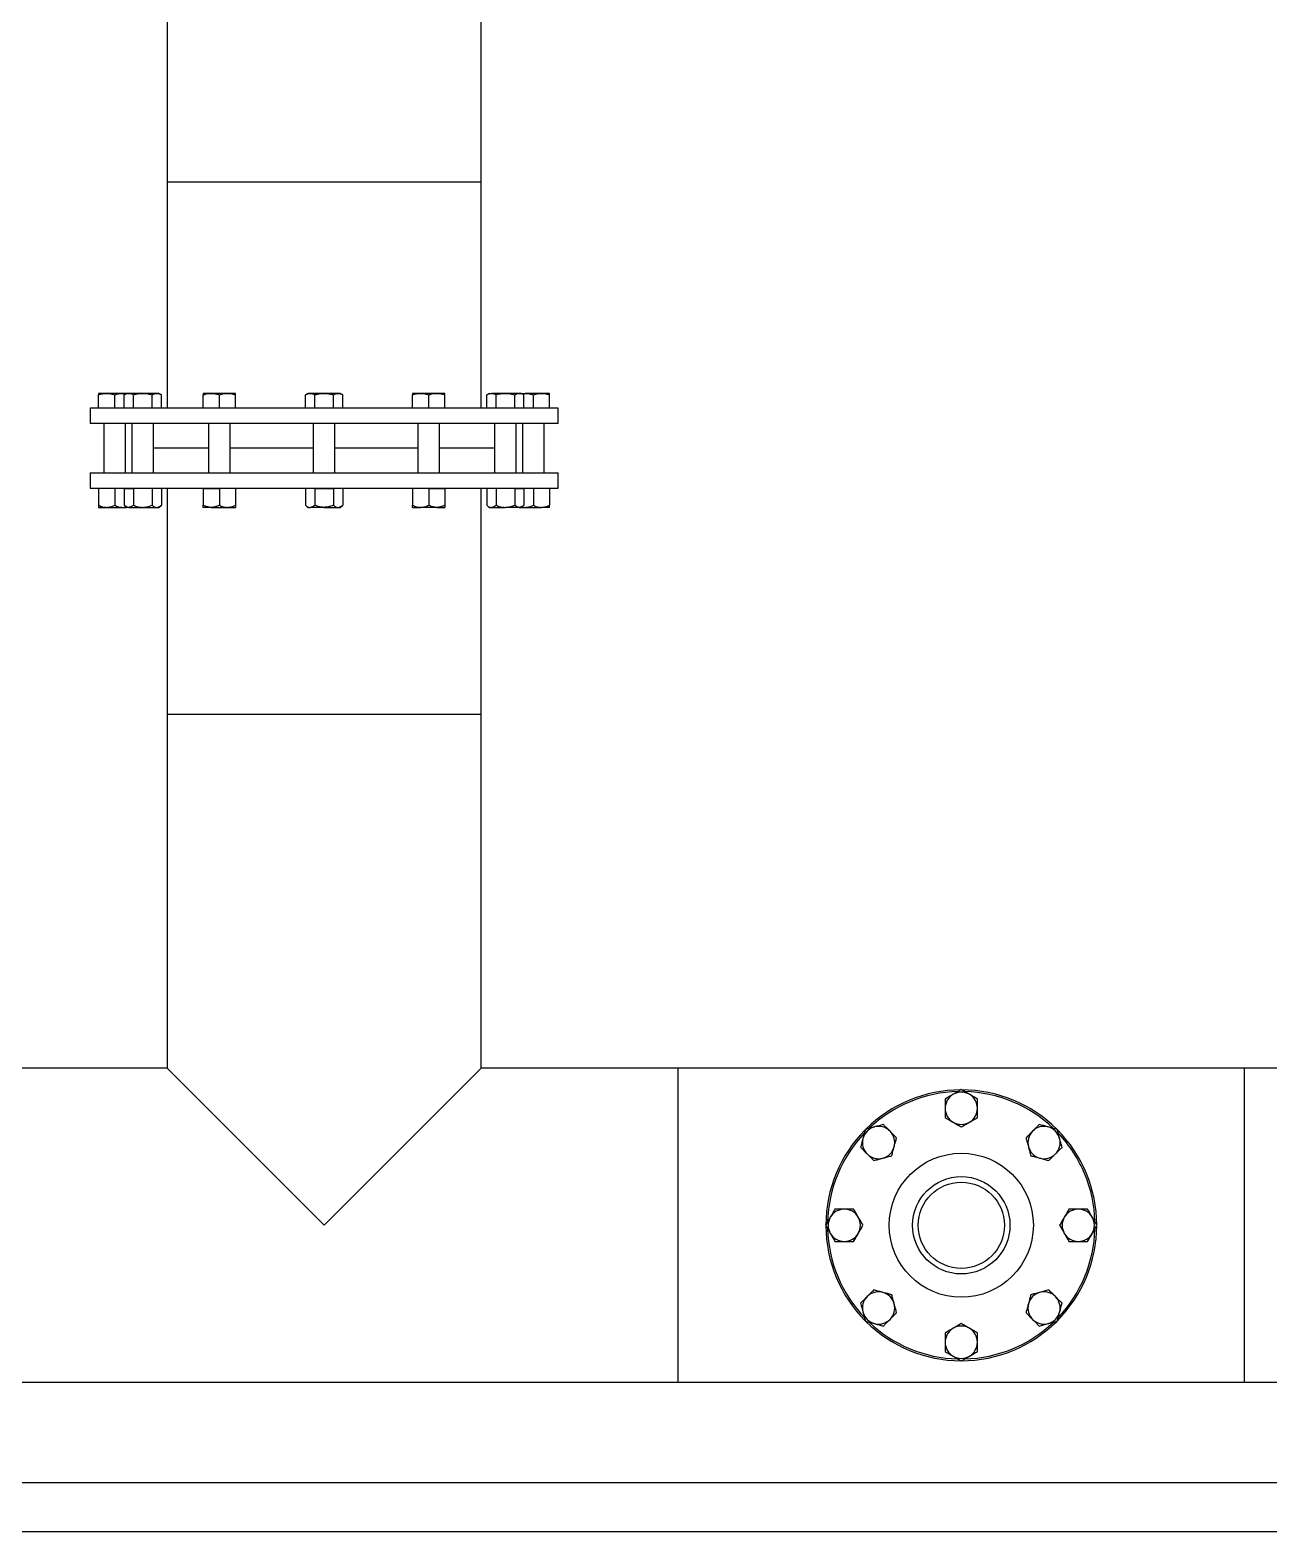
# Model space of a CAD drawing. Header units: inches. Extents: x 0.9 to 37.1, y -8.4 to 11.7.
# Drawn here: x 10.588 to 11.112, y 7.296 to 7.931 of the extents above; entities that cross this region are included whole.
import ezdxf

# ---------------------------------------------------------------- set-up
doc = ezdxf.new("R2010")
doc.units = ezdxf.units.IN
doc.header["$MEASUREMENT"] = 0

msp = doc.modelspace()

# ---------------------------------------------------------------- linework, layer by layer
at = {"color": 7, "linetype": 'Continuous', "lineweight": 25}
for p, q in [((10.64612, 8.68701), (10.64612, 7.8668)), ((10.77893, 7.8668), (10.77893, 8.68701)), ((10.64612, 7.8668), (10.64612, 7.77123)), ((10.77893, 7.8668), (10.64612, 7.8668)), ((10.71252, 7.8668), (10.64612, 7.8668)), ((10.77893, 7.8668), (10.71252, 7.8668)), ((10.77893, 7.77123), (10.77893, 7.8668)), ((10.62056, 7.77752), (10.61715, 7.77752)), ((10.61715, 7.77123), (10.61715, 7.77691)), ((10.6274, 7.77752), (10.62056, 7.77752)), ((10.62398, 7.77123), (10.62398, 7.77691)), ((10.62901, 7.77752), (10.6274, 7.77752)), ((10.62901, 7.77752), (10.62795, 7.77691)), ((10.62795, 7.77123), (10.62795, 7.77691)), ((10.62993, 7.77752), (10.62901, 7.77752)), ((10.63584, 7.77752), (10.62993, 7.77752)), ((10.6319, 7.77123), (10.6319, 7.77691)), ((10.64176, 7.77752), (10.63584, 7.77752)), ((10.63979, 7.77123), (10.63979, 7.77691)), ((10.64268, 7.77752), (10.64176, 7.77752)), ((10.64373, 7.77691), (10.64268, 7.77752)), ((10.64373, 7.77123), (10.64373, 7.77691)), ((10.66484, 7.77752), (10.66142, 7.77752)), ((10.66142, 7.77123), (10.66142, 7.77691)), ((10.67167, 7.77752), (10.66484, 7.77752)), ((10.66825, 7.77123), (10.66825, 7.77691)), ((10.67509, 7.77752), (10.67167, 7.77752)), ((10.67509, 7.77123), (10.67509, 7.77691)), ((10.70569, 7.77752), (10.70463, 7.77691)), ((10.70463, 7.77123), (10.70463, 7.77691)), ((10.7066, 7.77752), (10.70569, 7.77752)), ((10.71252, 7.77752), (10.7066, 7.77752)), ((10.70858, 7.77123), (10.70858, 7.77691)), ((10.71844, 7.77752), (10.71252, 7.77752)), ((10.71647, 7.77123), (10.71647, 7.77691)), ((10.71936, 7.77752), (10.71844, 7.77752)), ((10.72041, 7.77691), (10.71936, 7.77752)), ((10.72041, 7.77123), (10.72041, 7.77691)), ((10.75338, 7.77752), (10.74996, 7.77752)), ((10.74996, 7.77123), (10.74996, 7.77691)), ((10.76021, 7.77752), (10.75338, 7.77752)), ((10.75679, 7.77123), (10.75679, 7.77691)), ((10.76363, 7.77752), (10.76021, 7.77752)), ((10.76363, 7.77123), (10.76363, 7.77691)), ((10.78237, 7.77752), (10.78131, 7.77691)), ((10.78131, 7.77123), (10.78131, 7.77691)), ((10.78237, 7.77752), (10.78328, 7.77752)), ((10.7892, 7.77752), (10.78328, 7.77752)), ((10.78526, 7.77123), (10.78526, 7.77691)), ((10.79512, 7.77752), (10.7892, 7.77752)), ((10.79315, 7.77123), (10.79315, 7.77691)), ((10.79604, 7.77752), (10.79512, 7.77752)), ((10.79709, 7.77691), (10.79604, 7.77752)), ((10.79604, 7.77752), (10.79765, 7.77752)), ((10.79627, 7.77739), (10.79765, 7.77752)), ((10.79709, 7.77123), (10.79709, 7.77691)), ((10.80448, 7.77752), (10.79765, 7.77752)), ((10.80106, 7.77123), (10.80106, 7.77691)), ((10.8079, 7.77752), (10.80448, 7.77752)), ((10.8079, 7.77123), (10.8079, 7.77691)), ((10.61356, 7.77123), (10.61356, 7.76472)), ((10.81148, 7.77123), (10.61356, 7.77123)), ((10.81148, 7.76472), (10.81148, 7.77123)), ((10.81148, 7.76472), (10.61356, 7.76472)), ((10.61942, 7.76472), (10.61942, 7.74389)), ((10.62854, 7.74389), (10.62854, 7.76472)), ((10.63129, 7.76472), (10.63129, 7.74389)), ((10.6404, 7.74389), (10.6404, 7.76472)), ((10.66369, 7.76472), (10.66369, 7.74389)), ((10.67281, 7.74389), (10.67281, 7.76472)), ((10.70797, 7.76472), (10.70797, 7.74389)), ((10.71708, 7.74389), (10.71708, 7.76472)), ((10.75224, 7.76472), (10.75224, 7.74389)), ((10.76135, 7.74389), (10.76135, 7.76472)), ((10.78464, 7.76472), (10.78464, 7.74389)), ((10.79376, 7.74389), (10.79376, 7.76472)), ((10.79651, 7.76472), (10.79651, 7.74389)), ((10.80562, 7.74389), (10.80562, 7.76472)), ((10.66369, 7.7543), (10.6404, 7.7543)), ((10.70797, 7.7543), (10.67281, 7.7543)), ((10.75224, 7.7543), (10.71708, 7.7543)), ((10.78464, 7.7543), (10.76135, 7.7543)), ((10.61356, 7.74389), (10.61356, 7.73738)), ((10.61356, 7.74389), (10.81148, 7.74389)), ((10.81148, 7.73738), (10.81148, 7.74389)), ((10.61356, 7.73738), (10.81148, 7.73738)), ((10.61715, 7.73738), (10.61715, 7.73721)), ((10.62901, 7.73738), (10.62901, 7.73721)), ((10.64268, 7.73721), (10.64268, 7.73738)), ((10.64612, 7.73738), (10.64612, 7.6418)), ((10.66142, 7.73738), (10.66142, 7.73721)), ((10.67509, 7.73721), (10.67509, 7.73738)), ((10.70569, 7.73738), (10.70569, 7.73721)), ((10.71936, 7.73721), (10.71936, 7.73738)), ((10.74996, 7.73738), (10.74996, 7.73721)), ((10.76363, 7.73721), (10.76363, 7.73738)), ((10.77893, 7.6418), (10.77893, 7.73738)), ((10.78237, 7.73738), (10.78237, 7.73721)), ((10.79604, 7.73721), (10.79604, 7.73738)), ((10.8079, 7.73721), (10.8079, 7.73738)), ((10.62056, 7.73721), (10.61715, 7.73721)), ((10.61715, 7.73721), (10.61715, 7.73021)), ((10.62398, 7.73721), (10.62056, 7.73721)), ((10.62398, 7.73721), (10.62398, 7.73021)), ((10.6274, 7.73721), (10.62398, 7.73721)), ((10.62795, 7.73721), (10.6274, 7.73721)), ((10.62795, 7.73721), (10.62795, 7.73021)), ((10.62795, 7.73721), (10.62993, 7.73721)), ((10.62993, 7.73721), (10.6319, 7.73721)), ((10.63584, 7.73721), (10.6319, 7.73721)), ((10.6319, 7.73721), (10.6319, 7.73021)), ((10.63979, 7.73721), (10.63584, 7.73721)), ((10.63979, 7.73721), (10.63979, 7.73021)), ((10.64176, 7.73721), (10.63979, 7.73721)), ((10.64373, 7.73721), (10.64176, 7.73721)), ((10.64373, 7.73721), (10.64373, 7.73021)), ((10.66142, 7.73721), (10.66142, 7.73021)), ((10.66142, 7.73721), (10.66484, 7.73721)), ((10.66484, 7.73721), (10.66825, 7.73721)), ((10.67167, 7.73721), (10.66825, 7.73721)), ((10.66825, 7.73721), (10.66825, 7.73021)), ((10.67509, 7.73721), (10.67167, 7.73721)), ((10.67509, 7.73721), (10.67509, 7.73021)), ((10.7066, 7.73721), (10.70463, 7.73721)), ((10.70463, 7.73721), (10.70463, 7.73021)), ((10.70858, 7.73721), (10.7066, 7.73721)), ((10.70858, 7.73721), (10.70858, 7.73021)), ((10.70858, 7.73721), (10.71252, 7.73721)), ((10.71252, 7.73721), (10.71647, 7.73721)), ((10.71647, 7.73721), (10.71647, 7.73021)), ((10.71844, 7.73721), (10.71647, 7.73721)), ((10.72041, 7.73721), (10.71844, 7.73721)), ((10.72041, 7.73721), (10.72041, 7.73021)), ((10.75338, 7.73721), (10.74996, 7.73721)), ((10.74996, 7.73721), (10.74996, 7.73021)), ((10.75679, 7.73721), (10.75338, 7.73721)), ((10.75679, 7.73721), (10.75679, 7.73021)), ((10.75679, 7.73721), (10.76021, 7.73721)), ((10.76021, 7.73721), (10.76363, 7.73721)), ((10.76363, 7.73721), (10.76363, 7.73021)), ((10.78328, 7.73721), (10.78131, 7.73721)), ((10.78131, 7.73721), (10.78131, 7.73021)), ((10.78526, 7.73721), (10.78328, 7.73721)), ((10.7892, 7.73721), (10.78526, 7.73721)), ((10.78526, 7.73721), (10.78526, 7.73021)), ((10.79315, 7.73721), (10.7892, 7.73721)), ((10.79315, 7.73721), (10.79315, 7.73021)), ((10.79315, 7.73721), (10.79512, 7.73721)), ((10.79512, 7.73721), (10.79709, 7.73721)), ((10.79765, 7.73721), (10.79709, 7.73721)), ((10.79709, 7.73721), (10.79709, 7.73021)), ((10.80106, 7.73721), (10.79765, 7.73721)), ((10.80106, 7.73721), (10.80106, 7.73021)), ((10.80448, 7.73721), (10.80106, 7.73721)), ((10.8079, 7.73721), (10.80448, 7.73721)), ((10.8079, 7.73721), (10.8079, 7.73021)), ((10.61715, 7.72929), (10.62056, 7.72929)), ((10.62056, 7.72929), (10.6274, 7.72929)), ((10.6274, 7.72929), (10.62882, 7.72946)), ((10.6274, 7.72929), (10.62901, 7.72929)), ((10.62795, 7.73021), (10.62901, 7.72929)), ((10.62993, 7.72929), (10.62901, 7.72929)), ((10.62993, 7.72929), (10.63584, 7.72929)), ((10.63584, 7.72929), (10.64176, 7.72929)), ((10.64176, 7.72929), (10.64268, 7.72929)), ((10.64268, 7.72929), (10.64373, 7.73021)), ((10.66484, 7.72929), (10.66142, 7.72929)), ((10.66484, 7.72929), (10.67167, 7.72929)), ((10.67167, 7.72929), (10.67509, 7.72929)), ((10.70463, 7.73021), (10.70569, 7.72929)), ((10.70569, 7.72929), (10.7066, 7.72929)), ((10.71252, 7.72929), (10.7066, 7.72929)), ((10.71252, 7.72929), (10.71844, 7.72929)), ((10.71844, 7.72929), (10.71936, 7.72929)), ((10.71936, 7.72929), (10.72041, 7.73021)), ((10.74996, 7.72929), (10.75338, 7.72929)), ((10.76021, 7.72929), (10.75338, 7.72929)), ((10.76021, 7.72929), (10.76363, 7.72929)), ((10.78131, 7.73021), (10.78237, 7.72929)), ((10.78237, 7.72929), (10.78328, 7.72929)), ((10.78328, 7.72929), (10.7892, 7.72929)), ((10.79512, 7.72929), (10.7892, 7.72929)), ((10.79512, 7.72929), (10.79604, 7.72929)), ((10.79604, 7.72929), (10.79709, 7.73021)), ((10.79604, 7.72929), (10.79765, 7.72929)), ((10.79765, 7.72929), (10.80448, 7.72929)), ((10.8079, 7.72929), (10.80448, 7.72929)), ((10.64612, 7.6418), (10.64612, 7.49207)), ((10.64612, 7.6418), (10.77893, 7.6418)), ((10.77893, 7.49207), (10.77893, 7.6418)), ((10.64612, 7.49207), (10.56278, 7.49207)), ((10.64612, 7.49207), (10.71252, 7.42566)), ((10.71252, 7.42566), (10.77893, 7.49207)), ((10.86226, 7.49207), (10.77893, 7.49207)), ((11.10185, 7.49207), (10.86226, 7.49207)), ((10.86226, 7.35925), (10.86226, 7.49207)), ((11.19742, 7.49207), (11.10185, 7.49207)), ((11.10185, 7.35925), (11.10185, 7.49207)), ((10.56278, 7.35925), (10.86226, 7.35925)), ((10.86226, 7.35925), (11.10185, 7.35925)), ((11.10185, 7.35925), (11.19742, 7.35925)), ((11.16743, 7.31678), (10.25761, 7.31678)), ((11.16226, 7.29594), (10.26278, 7.29594))]:
    msp.add_line(p, q, dxfattribs=at)
for radius in [0.03047, 0.02058, 0.01823]:
    msp.add_circle((10.98205, 7.42566), radius, dxfattribs=at)
for centre, radius, start, end in [((10.98205, 7.42566), 0.05729, 90.23318, 134.73942), ((10.98205, 7.42566), 0.05656, 91.47563, 133.45966), ((10.98205, 7.47514), 0.00683, 120, 180), ((10.98205, 7.47514), 0.00683, 60, 120), ((10.98205, 7.42566), 0.05729, 45.1883, 89.74936), ((10.98205, 7.42566), 0.05656, 46.52268, 88.42044), ((10.98205, 7.47514), 0.00683, 0, 60), ((10.98205, 7.47514), 0.00683, 180, 240), ((10.98205, 7.47514), 0.00683, 300, 0), ((10.98205, 7.42566), 0.05729, 135.25718, 179.75354), ((10.98205, 7.42566), 0.05656, 136.54775, 178.53645), ((10.94707, 7.46065), 0.00683, 105, 165), ((10.94707, 7.46065), 0.00683, 45, 105), ((10.94707, 7.46065), 0.00683, 345, 45), ((10.98205, 7.47514), 0.00683, 240, 300), ((11.01704, 7.46065), 0.00683, 135, 195), ((11.01704, 7.46065), 0.00683, 75, 135), ((11.01704, 7.46065), 0.00683, 15, 75), ((10.98205, 7.42566), 0.05729, 0.14811, 44.7859), ((10.98205, 7.42566), 0.05656, 22.5, 43.42422), ((10.94707, 7.46065), 0.00683, 165, 225), ((10.94707, 7.46065), 0.00683, 285, 345), ((11.01704, 7.46065), 0.00683, 195, 255), ((11.01704, 7.46065), 0.00683, 315, 15), ((10.94707, 7.46065), 0.00683, 225, 285), ((11.01704, 7.46065), 0.00683, 255, 315), ((10.98205, 7.42566), 0.05656, 1.55451, 22.5), ((10.93257, 7.42566), 0.00683, 90, 150), ((10.93257, 7.42566), 0.00683, 30, 90), ((11.03153, 7.42566), 0.00683, 90, 150), ((11.03153, 7.42566), 0.00683, 30, 90), ((10.93257, 7.42566), 0.00683, 150, 210), ((10.93257, 7.42566), 0.00683, 330, 30), ((11.03153, 7.42566), 0.00683, 150, 210), ((11.03153, 7.42566), 0.00683, 330, 30), ((10.98205, 7.42566), 0.05729, 180.25814, 224.78946), ((10.98205, 7.42566), 0.05656, 181.58164, 223.46726), ((10.93257, 7.42566), 0.00683, 210, 270), ((10.93257, 7.42566), 0.00683, 270, 330), ((10.98205, 7.42566), 0.05729, 315.16238, 359.85533), ((10.98205, 7.42566), 0.05656, 316.48712, 358.46772), ((11.03153, 7.42566), 0.00683, 210, 270), ((11.03153, 7.42566), 0.00683, 270, 330), ((10.94707, 7.39067), 0.00683, 135, 195), ((10.94707, 7.39067), 0.00683, 75, 135), ((10.94707, 7.39067), 0.00683, 15, 75), ((11.01704, 7.39067), 0.00683, 105, 165), ((11.01704, 7.39067), 0.00683, 45, 105), ((11.01704, 7.39067), 0.00683, 345, 45), ((10.94707, 7.39067), 0.00683, 195, 255), ((10.94707, 7.39067), 0.00683, 315, 15), ((11.01704, 7.39067), 0.00683, 165, 225), ((11.01704, 7.39067), 0.00683, 285, 345), ((10.98205, 7.42566), 0.05729, 225.23367, 269.84517), ((10.98205, 7.42566), 0.05656, 226.57177, 268.42105), ((10.94707, 7.39067), 0.00683, 255, 315), ((10.98205, 7.37618), 0.00683, 120, 180), ((10.98205, 7.37618), 0.00683, 60, 120), ((10.98205, 7.42566), 0.05729, 270.18104, 314.81118), ((10.98205, 7.42566), 0.05656, 271.51164, 313.42327), ((10.98205, 7.37618), 0.00683, 0, 60), ((11.01704, 7.39067), 0.00683, 225, 285), ((10.98205, 7.37618), 0.00683, 180, 240), ((10.98205, 7.37618), 0.00683, 300, 0), ((10.98205, 7.37618), 0.00683, 240, 300)]:
    msp.add_arc(centre, radius, start, end, dxfattribs=at)
for points, knots in [([(10.61715, 7.77691), (10.6177, 7.77708), (10.61882, 7.77743), (10.61998, 7.77749), (10.62056, 7.77752)], [0, 0, 0, 0, 0.495458, 1, 1, 1, 1]), ([(10.61715, 7.77752), (10.61715, 7.7775), (10.61715, 7.77746), (10.61715, 7.7772), (10.61715, 7.77699), (10.61715, 7.77691)], [0, 0, 0, 0, 0.389448, 0.784719, 1, 1, 1, 1]), ([(10.62056, 7.77752), (10.62065, 7.77752), (10.62126, 7.77752), (10.62241, 7.77738), (10.62346, 7.77707), (10.62398, 7.77691)], [0, 0, 0, 0, 0.070106, 0.530793, 1, 1, 1, 1]), ([(10.62398, 7.77691), (10.62454, 7.77708), (10.62566, 7.77743), (10.62681, 7.77749), (10.6274, 7.77752)], [0, 0, 0, 0, 0.495458, 1, 1, 1, 1]), ([(10.6274, 7.77752), (10.62748, 7.77752), (10.62794, 7.77752), (10.6284, 7.77745), (10.62878, 7.77739)], [0, 0, 0, 0, 0.175224, 1, 1, 1, 1]), ([(10.62795, 7.77691), (10.6282, 7.77704), (10.62869, 7.7773), (10.62936, 7.7775), (10.62977, 7.77752), (10.62993, 7.77752)], [0, 0, 0, 0, 0.380593, 0.764784, 1, 1, 1, 1]), ([(10.62993, 7.77752), (10.63019, 7.7775), (10.63071, 7.77746), (10.63137, 7.7772), (10.63176, 7.77699), (10.6319, 7.77691)], [0, 0, 0, 0, 0.389448, 0.784719, 1, 1, 1, 1]), ([(10.6319, 7.77691), (10.63254, 7.77708), (10.63383, 7.77743), (10.63517, 7.77749), (10.63584, 7.77752)], [0, 0, 0, 0, 0.495458, 1, 1, 1, 1]), ([(10.63584, 7.77752), (10.63594, 7.77752), (10.63664, 7.77752), (10.63798, 7.77738), (10.63918, 7.77707), (10.63979, 7.77691)], [0, 0, 0, 0, 0.070106, 0.530793, 1, 1, 1, 1]), ([(10.63979, 7.77691), (10.64011, 7.77708), (10.64076, 7.77743), (10.64142, 7.77749), (10.64176, 7.77752)], [0, 0, 0, 0, 0.495458, 1, 1, 1, 1]), ([(10.64176, 7.77752), (10.64181, 7.77752), (10.64216, 7.77752), (10.64283, 7.77738), (10.64343, 7.77707), (10.64373, 7.77691)], [0, 0, 0, 0, 0.070106, 0.530793, 1, 1, 1, 1]), ([(10.66142, 7.77691), (10.66184, 7.77704), (10.6627, 7.7773), (10.66385, 7.7775), (10.66456, 7.77752), (10.66484, 7.77752)], [0, 0, 0, 0, 0.380593, 0.764784, 1, 1, 1, 1]), ([(10.66142, 7.77752), (10.66142, 7.77752), (10.66142, 7.77752), (10.66142, 7.77738), (10.66142, 7.77707), (10.66142, 7.77691)], [0, 0, 0, 0, 0.070106, 0.530793, 1, 1, 1, 1]), ([(10.66484, 7.77752), (10.66529, 7.7775), (10.66619, 7.77746), (10.66733, 7.7772), (10.66801, 7.77699), (10.66825, 7.77691)], [0, 0, 0, 0, 0.389448, 0.784719, 1, 1, 1, 1]), ([(10.66825, 7.77691), (10.66881, 7.77708), (10.66993, 7.77743), (10.67108, 7.77749), (10.67167, 7.77752)], [0, 0, 0, 0, 0.495458, 1, 1, 1, 1]), ([(10.67167, 7.77752), (10.67175, 7.77752), (10.67236, 7.77752), (10.67352, 7.77738), (10.67456, 7.77707), (10.67509, 7.77691)], [0, 0, 0, 0, 0.070106, 0.530793, 1, 1, 1, 1]), ([(10.67509, 7.77691), (10.67509, 7.77708), (10.67509, 7.77743), (10.67509, 7.77749), (10.67509, 7.77752)], [0, 0, 0, 0, 0.495458, 1, 1, 1, 1]), ([(10.70463, 7.77691), (10.70495, 7.77708), (10.7056, 7.77743), (10.70627, 7.77749), (10.7066, 7.77752)], [0, 0, 0, 0, 0.495458, 1, 1, 1, 1]), ([(10.7066, 7.77752), (10.70665, 7.77752), (10.70701, 7.77752), (10.70767, 7.77738), (10.70827, 7.77707), (10.70858, 7.77691)], [0, 0, 0, 0, 0.070106, 0.530793, 1, 1, 1, 1]), ([(10.70858, 7.77691), (10.70907, 7.77704), (10.71006, 7.7773), (10.71138, 7.7775), (10.71221, 7.77752), (10.71252, 7.77752)], [0, 0, 0, 0, 0.380593, 0.764784, 1, 1, 1, 1]), ([(10.71252, 7.77752), (10.71304, 7.7775), (10.71409, 7.77746), (10.71541, 7.7772), (10.71619, 7.77699), (10.71647, 7.77691)], [0, 0, 0, 0, 0.389448, 0.784719, 1, 1, 1, 1]), ([(10.71647, 7.77691), (10.71679, 7.77708), (10.71743, 7.77743), (10.7181, 7.77749), (10.71844, 7.77752)], [0, 0, 0, 0, 0.495458, 1, 1, 1, 1]), ([(10.71844, 7.77752), (10.71849, 7.77752), (10.71884, 7.77752), (10.71951, 7.77738), (10.72011, 7.77707), (10.72041, 7.77691)], [0, 0, 0, 0, 0.070106, 0.530793, 1, 1, 1, 1]), ([(10.74996, 7.77691), (10.75051, 7.77708), (10.75163, 7.77743), (10.75279, 7.77749), (10.75338, 7.77752)], [0, 0, 0, 0, 0.495458, 1, 1, 1, 1]), ([(10.74996, 7.77752), (10.74996, 7.77752), (10.74996, 7.77752), (10.74996, 7.77738), (10.74996, 7.77707), (10.74996, 7.77691)], [0, 0, 0, 0, 0.070106, 0.530793, 1, 1, 1, 1]), ([(10.75338, 7.77752), (10.75346, 7.77752), (10.75407, 7.77752), (10.75523, 7.77738), (10.75627, 7.77707), (10.75679, 7.77691)], [0, 0, 0, 0, 0.070106, 0.530793, 1, 1, 1, 1]), ([(10.75679, 7.77691), (10.75722, 7.77704), (10.75807, 7.7773), (10.75922, 7.7775), (10.75994, 7.77752), (10.76021, 7.77752)], [0, 0, 0, 0, 0.380593, 0.764784, 1, 1, 1, 1]), ([(10.76021, 7.77752), (10.76066, 7.7775), (10.76157, 7.77746), (10.76271, 7.7772), (10.76339, 7.77699), (10.76363, 7.77691)], [0, 0, 0, 0, 0.389448, 0.784719, 1, 1, 1, 1]), ([(10.76363, 7.77691), (10.76363, 7.77708), (10.76363, 7.77743), (10.76363, 7.77749), (10.76363, 7.77752)], [0, 0, 0, 0, 0.495458, 1, 1, 1, 1]), ([(10.78131, 7.77691), (10.78163, 7.77708), (10.78228, 7.77743), (10.78295, 7.77749), (10.78328, 7.77752)], [0, 0, 0, 0, 0.495458, 1, 1, 1, 1]), ([(10.78328, 7.77752), (10.78333, 7.77752), (10.78368, 7.77752), (10.78435, 7.77738), (10.78495, 7.77707), (10.78526, 7.77691)], [0, 0, 0, 0, 0.0701057, 0.5307925, 1, 1, 1, 1]), ([(10.78526, 7.77691), (10.7859, 7.77708), (10.78719, 7.77743), (10.78853, 7.77749), (10.7892, 7.77752)], [0, 0, 0, 0, 0.495458, 1, 1, 1, 1]), ([(10.7892, 7.77752), (10.7893, 7.77752), (10.79, 7.77752), (10.79134, 7.77738), (10.79254, 7.77707), (10.79315, 7.77691)], [0, 0, 0, 0, 0.070106, 0.530793, 1, 1, 1, 1]), ([(10.79315, 7.77691), (10.79339, 7.77704), (10.79389, 7.7773), (10.79455, 7.7775), (10.79496, 7.77752), (10.79512, 7.77752)], [0, 0, 0, 0, 0.380593, 0.764784, 1, 1, 1, 1]), ([(10.79512, 7.77752), (10.79538, 7.7775), (10.7959, 7.77746), (10.79656, 7.7772), (10.79695, 7.77699), (10.79709, 7.77691)], [0, 0, 0, 0, 0.389448, 0.784719, 1, 1, 1, 1]), ([(10.79765, 7.77752), (10.79773, 7.77752), (10.79834, 7.77752), (10.7995, 7.77738), (10.80054, 7.77707), (10.80106, 7.77691)], [0, 0, 0, 0, 0.070106, 0.530793, 1, 1, 1, 1]), ([(10.80106, 7.77691), (10.80162, 7.77708), (10.80274, 7.77743), (10.8039, 7.77749), (10.80448, 7.77752)], [0, 0, 0, 0, 0.495458, 1, 1, 1, 1]), ([(10.80448, 7.77752), (10.80456, 7.77752), (10.80518, 7.77752), (10.80633, 7.77738), (10.80737, 7.77707), (10.8079, 7.77691)], [0, 0, 0, 0, 0.070106, 0.530793, 1, 1, 1, 1]), ([(10.8079, 7.77691), (10.8079, 7.77704), (10.8079, 7.7773), (10.8079, 7.7775), (10.8079, 7.77752), (10.8079, 7.77752)], [0, 0, 0, 0, 0.380593, 0.764784, 1, 1, 1, 1]), ([(10.61715, 7.73021), (10.61768, 7.72997), (10.61876, 7.72948), (10.61994, 7.7293), (10.62055, 7.72929), (10.62056, 7.72929)], [0, 0, 0, 0, 0.484195, 0.986027, 1, 1, 1, 1]), ([(10.61715, 7.73021), (10.61715, 7.73007), (10.61715, 7.72975), (10.61715, 7.72938), (10.61715, 7.72932), (10.61715, 7.72929)], [0, 0, 0, 0, 0.265471, 0.628079, 1, 1, 1, 1]), ([(10.62056, 7.72929), (10.62104, 7.72933), (10.62202, 7.7294), (10.62315, 7.72981), (10.62379, 7.73012), (10.62398, 7.73021)], [0, 0, 0, 0, 0.4060447, 0.8267624, 1, 1, 1, 1]), ([(10.62398, 7.73021), (10.62451, 7.72997), (10.62559, 7.72948), (10.62678, 7.7293), (10.62738, 7.72929), (10.6274, 7.72929)], [0, 0, 0, 0, 0.484195, 0.986027, 1, 1, 1, 1]), ([(10.62993, 7.72929), (10.62988, 7.7293), (10.62959, 7.7293), (10.62903, 7.72945), (10.62842, 7.72982), (10.62807, 7.73011), (10.62795, 7.73021)], [0, 0, 0, 0, 0.0662544, 0.4348867, 0.8140395, 1, 1, 1, 1]), ([(10.6319, 7.73021), (10.63173, 7.73007), (10.63134, 7.72975), (10.63068, 7.72938), (10.63018, 7.72932), (10.62993, 7.72929)], [0, 0, 0, 0, 0.265471, 0.628079, 1, 1, 1, 1]), ([(10.6319, 7.73021), (10.63251, 7.72997), (10.63376, 7.72948), (10.63512, 7.7293), (10.63582, 7.72929), (10.63584, 7.72929)], [0, 0, 0, 0, 0.484195, 0.986027, 1, 1, 1, 1]), ([(10.63584, 7.72929), (10.6364, 7.72933), (10.63752, 7.7294), (10.63883, 7.72981), (10.63957, 7.73012), (10.63979, 7.73021)], [0, 0, 0, 0, 0.406045, 0.826762, 1, 1, 1, 1]), ([(10.63979, 7.73021), (10.6401, 7.72997), (10.64072, 7.72948), (10.6414, 7.7293), (10.64175, 7.72929), (10.64176, 7.72929)], [0, 0, 0, 0, 0.484195, 0.986027, 1, 1, 1, 1]), ([(10.64176, 7.72929), (10.64204, 7.72933), (10.6426, 7.7294), (10.64325, 7.72981), (10.64363, 7.73012), (10.64373, 7.73021)], [0, 0, 0, 0, 0.406045, 0.826762, 1, 1, 1, 1]), ([(10.66484, 7.72929), (10.66476, 7.7293), (10.66425, 7.7293), (10.66329, 7.72945), (10.66223, 7.72982), (10.66162, 7.73011), (10.66142, 7.73021)], [0, 0, 0, 0, 0.066254, 0.434887, 0.81404, 1, 1, 1, 1]), ([(10.66142, 7.72929), (10.66142, 7.72933), (10.66142, 7.7294), (10.66142, 7.72981), (10.66142, 7.73012), (10.66142, 7.73021)], [0, 0, 0, 0, 0.406045, 0.826762, 1, 1, 1, 1]), ([(10.66825, 7.73021), (10.66796, 7.73007), (10.66728, 7.72975), (10.66614, 7.72938), (10.66527, 7.72932), (10.66484, 7.72929)], [0, 0, 0, 0, 0.265471, 0.628079, 1, 1, 1, 1]), ([(10.66825, 7.73021), (10.66878, 7.72997), (10.66986, 7.72948), (10.67105, 7.7293), (10.67165, 7.72929), (10.67167, 7.72929)], [0, 0, 0, 0, 0.4841952, 0.9860274, 1, 1, 1, 1]), ([(10.67167, 7.72929), (10.67215, 7.72933), (10.67312, 7.7294), (10.67425, 7.72981), (10.6749, 7.73012), (10.67509, 7.73021)], [0, 0, 0, 0, 0.406045, 0.826762, 1, 1, 1, 1]), ([(10.67509, 7.73021), (10.67509, 7.72997), (10.67509, 7.72948), (10.67509, 7.7293), (10.67509, 7.72929), (10.67509, 7.72929)], [0, 0, 0, 0, 0.484195, 0.986027, 1, 1, 1, 1]), ([(10.70463, 7.73021), (10.70494, 7.72997), (10.70556, 7.72948), (10.70625, 7.7293), (10.7066, 7.72929), (10.7066, 7.72929)], [0, 0, 0, 0, 0.484195, 0.986027, 1, 1, 1, 1]), ([(10.7066, 7.72929), (10.70688, 7.72933), (10.70744, 7.7294), (10.7081, 7.72981), (10.70847, 7.73012), (10.70858, 7.73021)], [0, 0, 0, 0, 0.406045, 0.826762, 1, 1, 1, 1]), ([(10.71252, 7.72929), (10.71243, 7.7293), (10.71184, 7.7293), (10.71074, 7.72945), (10.70952, 7.72982), (10.70881, 7.73011), (10.70858, 7.73021)], [0, 0, 0, 0, 0.066254, 0.434887, 0.81404, 1, 1, 1, 1]), ([(10.71647, 7.73021), (10.71613, 7.73007), (10.71534, 7.72975), (10.71403, 7.72938), (10.71303, 7.72932), (10.71252, 7.72929)], [0, 0, 0, 0, 0.2654708, 0.6280788, 1, 1, 1, 1]), ([(10.71647, 7.73021), (10.71677, 7.72997), (10.7174, 7.72948), (10.71808, 7.7293), (10.71843, 7.72929), (10.71844, 7.72929)], [0, 0, 0, 0, 0.484195, 0.986027, 1, 1, 1, 1]), ([(10.71844, 7.72929), (10.71872, 7.72933), (10.71928, 7.7294), (10.71993, 7.72981), (10.7203, 7.73012), (10.72041, 7.73021)], [0, 0, 0, 0, 0.406045, 0.826762, 1, 1, 1, 1]), ([(10.74996, 7.73021), (10.75049, 7.72997), (10.75157, 7.72948), (10.75275, 7.7293), (10.75336, 7.72929), (10.75338, 7.72929)], [0, 0, 0, 0, 0.484195, 0.986027, 1, 1, 1, 1]), ([(10.74996, 7.72929), (10.74996, 7.72933), (10.74996, 7.7294), (10.74996, 7.72981), (10.74996, 7.73012), (10.74996, 7.73021)], [0, 0, 0, 0, 0.4060447, 0.8267624, 1, 1, 1, 1]), ([(10.75338, 7.72929), (10.75385, 7.72933), (10.75483, 7.7294), (10.75596, 7.72981), (10.75661, 7.73012), (10.75679, 7.73021)], [0, 0, 0, 0, 0.406045, 0.826762, 1, 1, 1, 1]), ([(10.76021, 7.72929), (10.76013, 7.7293), (10.75962, 7.7293), (10.75867, 7.72945), (10.75761, 7.72982), (10.757, 7.73011), (10.75679, 7.73021)], [0, 0, 0, 0, 0.0662544, 0.4348867, 0.8140395, 1, 1, 1, 1]), ([(10.76363, 7.73021), (10.76334, 7.73007), (10.76265, 7.72975), (10.76151, 7.72938), (10.76065, 7.72932), (10.76021, 7.72929)], [0, 0, 0, 0, 0.265471, 0.628079, 1, 1, 1, 1]), ([(10.76363, 7.73021), (10.76363, 7.72997), (10.76363, 7.72948), (10.76363, 7.7293), (10.76363, 7.72929), (10.76363, 7.72929)], [0, 0, 0, 0, 0.4841952, 0.9860274, 1, 1, 1, 1]), ([(10.78131, 7.73021), (10.78162, 7.72997), (10.78224, 7.72948), (10.78292, 7.7293), (10.78327, 7.72929), (10.78328, 7.72929)], [0, 0, 0, 0, 0.4841952, 0.9860274, 1, 1, 1, 1]), ([(10.78328, 7.72929), (10.78356, 7.72933), (10.78412, 7.7294), (10.78478, 7.72981), (10.78515, 7.73012), (10.78526, 7.73021)], [0, 0, 0, 0, 0.4060447, 0.8267624, 1, 1, 1, 1]), ([(10.78526, 7.73021), (10.78587, 7.72997), (10.78712, 7.72948), (10.78848, 7.7293), (10.78918, 7.72929), (10.7892, 7.72929)], [0, 0, 0, 0, 0.484195, 0.986027, 1, 1, 1, 1]), ([(10.7892, 7.72929), (10.78975, 7.72933), (10.79088, 7.7294), (10.79219, 7.72981), (10.79293, 7.73012), (10.79315, 7.73021)], [0, 0, 0, 0, 0.406045, 0.826762, 1, 1, 1, 1]), ([(10.79512, 7.72929), (10.79507, 7.7293), (10.79478, 7.7293), (10.79423, 7.72945), (10.79362, 7.72982), (10.79326, 7.73011), (10.79315, 7.73021)], [0, 0, 0, 0, 0.066254, 0.434887, 0.81404, 1, 1, 1, 1]), ([(10.79709, 7.73021), (10.79693, 7.73007), (10.79653, 7.72975), (10.79587, 7.72938), (10.79537, 7.72932), (10.79512, 7.72929)], [0, 0, 0, 0, 0.265471, 0.628079, 1, 1, 1, 1]), ([(10.79627, 7.7295), (10.79671, 7.7294), (10.79717, 7.72929), (10.79763, 7.72929), (10.79765, 7.72929)], [0, 0, 0, 0, 0.964532, 1, 1, 1, 1]), ([(10.79765, 7.72929), (10.79813, 7.72933), (10.7991, 7.7294), (10.80023, 7.72981), (10.80088, 7.73012), (10.80106, 7.73021)], [0, 0, 0, 0, 0.406045, 0.826762, 1, 1, 1, 1]), ([(10.80106, 7.73021), (10.8016, 7.72997), (10.80268, 7.72948), (10.80386, 7.7293), (10.80446, 7.72929), (10.80448, 7.72929)], [0, 0, 0, 0, 0.484195, 0.986027, 1, 1, 1, 1]), ([(10.80448, 7.72929), (10.80496, 7.72933), (10.80593, 7.7294), (10.80706, 7.72981), (10.80771, 7.73012), (10.8079, 7.73021)], [0, 0, 0, 0, 0.406045, 0.826762, 1, 1, 1, 1]), ([(10.8079, 7.72929), (10.8079, 7.7293), (10.8079, 7.7293), (10.8079, 7.72945), (10.8079, 7.72982), (10.8079, 7.73011), (10.8079, 7.73021)], [0, 0, 0, 0, 0.066254, 0.434887, 0.81404, 1, 1, 1, 1]), ([(10.97864, 7.48106), (10.97856, 7.48101), (10.97794, 7.48065), (10.97679, 7.47999), (10.97575, 7.47939), (10.97522, 7.47908)], [0, 0, 0, 0, 0.070106, 0.530793, 1, 1, 1, 1]), ([(10.97522, 7.47908), (10.97522, 7.47859), (10.97522, 7.4776), (10.97522, 7.47628), (10.97522, 7.47545), (10.97522, 7.47514)], [0, 0, 0, 0, 0.380593, 0.764784, 1, 1, 1, 1]), ([(10.98205, 7.48303), (10.9815, 7.48271), (10.98038, 7.48206), (10.97922, 7.48139), (10.97864, 7.48106)], [0, 0, 0, 0, 0.495458, 1, 1, 1, 1]), ([(10.98547, 7.48106), (10.98539, 7.4811), (10.98478, 7.48146), (10.98362, 7.48212), (10.98258, 7.48273), (10.98205, 7.48303)], [0, 0, 0, 0, 0.070106, 0.530793, 1, 1, 1, 1]), ([(10.98889, 7.47908), (10.98833, 7.4794), (10.98721, 7.48005), (10.98605, 7.48072), (10.98547, 7.48106)], [0, 0, 0, 0, 0.495458, 1, 1, 1, 1]), ([(10.98889, 7.47514), (10.98889, 7.47545), (10.98889, 7.47627), (10.98889, 7.4776), (10.98889, 7.47859), (10.98889, 7.47908)], [0, 0, 0, 0, 0.235215, 0.615467, 1, 1, 1, 1]), ([(10.97522, 7.47514), (10.97522, 7.47462), (10.97522, 7.47357), (10.97522, 7.47226), (10.97522, 7.47147), (10.97522, 7.47119)], [0, 0, 0, 0, 0.389448, 0.784719, 1, 1, 1, 1]), ([(10.97522, 7.47119), (10.97578, 7.47087), (10.9769, 7.47023), (10.97805, 7.46956), (10.97864, 7.46922)], [0, 0, 0, 0, 0.495458, 1, 1, 1, 1]), ([(10.98547, 7.46922), (10.98555, 7.46927), (10.98616, 7.46962), (10.98732, 7.47029), (10.98836, 7.47089), (10.98889, 7.47119)], [0, 0, 0, 0, 0.070106, 0.530793, 1, 1, 1, 1]), ([(10.98889, 7.47119), (10.98889, 7.47147), (10.98889, 7.47225), (10.98889, 7.47356), (10.98889, 7.47461), (10.98889, 7.47514)], [0, 0, 0, 0, 0.215282, 0.605071, 1, 1, 1, 1]), ([(10.94149, 7.46623), (10.94132, 7.46561), (10.94099, 7.46436), (10.94064, 7.46307), (10.94047, 7.46241)], [0, 0, 0, 0, 0.495458, 1, 1, 1, 1]), ([(10.9453, 7.46725), (10.94521, 7.46722), (10.94452, 7.46704), (10.94323, 7.46669), (10.94207, 7.46638), (10.94149, 7.46623)], [0, 0, 0, 0, 0.070106, 0.530793, 1, 1, 1, 1]), ([(10.94911, 7.46827), (10.94849, 7.4681), (10.94724, 7.46777), (10.94595, 7.46742), (10.9453, 7.46725)], [0, 0, 0, 0, 0.495458, 1, 1, 1, 1]), ([(10.9519, 7.46548), (10.95168, 7.4657), (10.9511, 7.46628), (10.95016, 7.46722), (10.94946, 7.46792), (10.94911, 7.46827)], [0, 0, 0, 0, 0.235215, 0.615467, 1, 1, 1, 1]), ([(10.95469, 7.46269), (10.95449, 7.46288), (10.95394, 7.46343), (10.95301, 7.46436), (10.95227, 7.4651), (10.9519, 7.46548)], [0, 0, 0, 0, 0.215282, 0.605071, 1, 1, 1, 1]), ([(10.97864, 7.46922), (10.97872, 7.46917), (10.97933, 7.46882), (10.98049, 7.46815), (10.98153, 7.46755), (10.98205, 7.46725)], [0, 0, 0, 0, 0.070106, 0.530793, 1, 1, 1, 1]), ([(10.98205, 7.46725), (10.98261, 7.46757), (10.98373, 7.46821), (10.98489, 7.46888), (10.98547, 7.46922)], [0, 0, 0, 0, 0.495458, 1, 1, 1, 1]), ([(11.01221, 7.46548), (11.01184, 7.46511), (11.0111, 7.46437), (11.01017, 7.46344), (11.00962, 7.46288), (11.00942, 7.46269)], [0, 0, 0, 0, 0.389448, 0.784719, 1, 1, 1, 1]), ([(11.015, 7.46827), (11.01465, 7.46792), (11.01395, 7.46722), (11.01302, 7.46628), (11.01243, 7.4657), (11.01221, 7.46548)], [0, 0, 0, 0, 0.380593, 0.764784, 1, 1, 1, 1]), ([(11.01881, 7.46725), (11.01872, 7.46727), (11.01804, 7.46745), (11.01675, 7.4678), (11.01558, 7.46811), (11.015, 7.46827)], [0, 0, 0, 0, 0.070106, 0.530793, 1, 1, 1, 1]), ([(11.02262, 7.46623), (11.022, 7.46639), (11.02075, 7.46673), (11.01946, 7.46707), (11.01881, 7.46725)], [0, 0, 0, 0, 0.495458, 1, 1, 1, 1]), ([(11.02364, 7.46241), (11.02362, 7.4625), (11.02343, 7.46319), (11.02309, 7.46448), (11.02278, 7.46564), (11.02262, 7.46623)], [0, 0, 0, 0, 0.070106, 0.530793, 1, 1, 1, 1]), ([(10.94047, 7.46241), (10.94044, 7.46232), (10.94026, 7.46164), (10.93991, 7.46035), (10.9396, 7.45919), (10.93945, 7.4586)], [0, 0, 0, 0, 0.070106, 0.530793, 1, 1, 1, 1]), ([(10.93945, 7.4586), (10.93979, 7.45826), (10.94049, 7.45756), (10.94143, 7.45662), (10.94201, 7.45604), (10.94223, 7.45581)], [0, 0, 0, 0, 0.380593, 0.764784, 1, 1, 1, 1]), ([(10.95265, 7.45507), (10.95281, 7.45569), (10.95315, 7.45693), (10.95349, 7.45823), (10.95367, 7.45888)], [0, 0, 0, 0, 0.495458, 1, 1, 1, 1]), ([(10.95367, 7.45888), (10.95369, 7.45897), (10.95387, 7.45965), (10.95422, 7.46094), (10.95453, 7.4621), (10.95469, 7.46269)], [0, 0, 0, 0, 0.070106, 0.530793, 1, 1, 1, 1]), ([(11.00942, 7.46269), (11.00959, 7.46207), (11.00992, 7.46082), (11.01027, 7.45953), (11.01044, 7.45888)], [0, 0, 0, 0, 0.495458, 1, 1, 1, 1]), ([(11.01044, 7.45888), (11.01046, 7.45879), (11.01065, 7.4581), (11.01099, 7.45681), (11.0113, 7.45565), (11.01146, 7.45507)], [0, 0, 0, 0, 0.070106, 0.530793, 1, 1, 1, 1]), ([(11.02187, 7.45581), (11.02209, 7.45604), (11.02268, 7.45662), (11.02361, 7.45755), (11.02431, 7.45825), (11.02466, 7.4586)], [0, 0, 0, 0, 0.235215, 0.615467, 1, 1, 1, 1]), ([(11.02466, 7.4586), (11.0245, 7.45922), (11.02416, 7.46047), (11.02382, 7.46176), (11.02364, 7.46241)], [0, 0, 0, 0, 0.495458, 1, 1, 1, 1]), ([(10.94223, 7.45581), (10.9426, 7.45545), (10.94334, 7.45471), (10.94427, 7.45378), (10.94483, 7.45322), (10.94502, 7.45302)], [0, 0, 0, 0, 0.389448, 0.784719, 1, 1, 1, 1]), ([(10.94502, 7.45302), (10.94564, 7.45319), (10.94689, 7.45352), (10.94818, 7.45387), (10.94884, 7.45405)], [0, 0, 0, 0, 0.495458, 1, 1, 1, 1]), ([(10.94884, 7.45405), (10.94893, 7.45407), (10.94961, 7.45425), (10.9509, 7.4546), (10.95206, 7.45491), (10.95265, 7.45507)], [0, 0, 0, 0, 0.070106, 0.530793, 1, 1, 1, 1]), ([(11.01146, 7.45507), (11.01208, 7.4549), (11.01333, 7.45457), (11.01462, 7.45422), (11.01527, 7.45405)], [0, 0, 0, 0, 0.495458, 1, 1, 1, 1]), ([(11.01527, 7.45405), (11.01536, 7.45402), (11.01605, 7.45384), (11.01734, 7.45349), (11.0185, 7.45318), (11.01908, 7.45302)], [0, 0, 0, 0, 0.070106, 0.530793, 1, 1, 1, 1]), ([(11.01908, 7.45302), (11.01928, 7.45322), (11.01983, 7.45377), (11.02076, 7.4547), (11.0215, 7.45544), (11.02187, 7.45581)], [0, 0, 0, 0, 0.215282, 0.605071, 1, 1, 1, 1]), ([(10.92863, 7.43249), (10.92831, 7.43194), (10.92766, 7.43082), (10.92699, 7.42966), (10.92666, 7.42908)], [0, 0, 0, 0, 0.495458, 1, 1, 1, 1]), ([(10.93257, 7.43249), (10.93226, 7.43249), (10.93144, 7.43249), (10.93011, 7.43249), (10.92913, 7.43249), (10.92863, 7.43249)], [0, 0, 0, 0, 0.235215, 0.615467, 1, 1, 1, 1]), ([(10.93652, 7.43249), (10.93624, 7.43249), (10.93546, 7.43249), (10.93415, 7.43249), (10.9331, 7.43249), (10.93257, 7.43249)], [0, 0, 0, 0, 0.215282, 0.605071, 1, 1, 1, 1]), ([(10.93849, 7.42908), (10.93845, 7.42916), (10.93809, 7.42977), (10.93742, 7.43093), (10.93682, 7.43197), (10.93652, 7.43249)], [0, 0, 0, 0, 0.070106, 0.530793, 1, 1, 1, 1]), ([(11.02759, 7.43249), (11.02727, 7.43194), (11.02662, 7.43082), (11.02595, 7.42966), (11.02562, 7.42908)], [0, 0, 0, 0, 0.495458, 1, 1, 1, 1]), ([(11.03153, 7.43249), (11.03101, 7.43249), (11.02997, 7.43249), (11.02865, 7.43249), (11.02786, 7.43249), (11.02759, 7.43249)], [0, 0, 0, 0, 0.389448, 0.784719, 1, 1, 1, 1]), ([(11.03548, 7.43249), (11.03499, 7.43249), (11.034, 7.43249), (11.03267, 7.43249), (11.03185, 7.43249), (11.03153, 7.43249)], [0, 0, 0, 0, 0.380593, 0.764784, 1, 1, 1, 1]), ([(11.03745, 7.42908), (11.0374, 7.42916), (11.03705, 7.42977), (11.03638, 7.43093), (11.03578, 7.43197), (11.03548, 7.43249)], [0, 0, 0, 0, 0.070106, 0.530793, 1, 1, 1, 1]), ([(10.92666, 7.42908), (10.92661, 7.42899), (10.92626, 7.42838), (10.92559, 7.42722), (10.92499, 7.42618), (10.92468, 7.42566)], [0, 0, 0, 0, 0.070106, 0.530793, 1, 1, 1, 1]), ([(10.94047, 7.42566), (10.94014, 7.42621), (10.9395, 7.42733), (10.93883, 7.42849), (10.93849, 7.42908)], [0, 0, 0, 0, 0.495458, 1, 1, 1, 1]), ([(11.02562, 7.42908), (11.02557, 7.42899), (11.02521, 7.42838), (11.02455, 7.42722), (11.02395, 7.42618), (11.02364, 7.42566)], [0, 0, 0, 0, 0.070106, 0.530793, 1, 1, 1, 1]), ([(11.03942, 7.42566), (11.0391, 7.42621), (11.03846, 7.42733), (11.03779, 7.42849), (11.03745, 7.42908)], [0, 0, 0, 0, 0.495458, 1, 1, 1, 1]), ([(10.92468, 7.42566), (10.925, 7.4251), (10.92565, 7.42398), (10.92632, 7.42283), (10.92666, 7.42224)], [0, 0, 0, 0, 0.495458, 1, 1, 1, 1]), ([(10.92666, 7.42224), (10.9267, 7.42216), (10.92706, 7.42155), (10.92773, 7.42039), (10.92833, 7.41935), (10.92863, 7.41883)], [0, 0, 0, 0, 0.070106, 0.530793, 1, 1, 1, 1]), ([(10.93652, 7.41883), (10.93684, 7.41938), (10.93749, 7.4205), (10.93816, 7.42166), (10.93849, 7.42224)], [0, 0, 0, 0, 0.495458, 1, 1, 1, 1]), ([(10.93849, 7.42224), (10.93854, 7.42232), (10.93889, 7.42294), (10.93956, 7.42409), (10.94016, 7.42513), (10.94047, 7.42566)], [0, 0, 0, 0, 0.070106, 0.530793, 1, 1, 1, 1]), ([(11.02364, 7.42566), (11.02396, 7.4251), (11.02461, 7.42398), (11.02528, 7.42283), (11.02562, 7.42224)], [0, 0, 0, 0, 0.495458, 1, 1, 1, 1]), ([(11.02562, 7.42224), (11.02566, 7.42216), (11.02602, 7.42155), (11.02668, 7.42039), (11.02728, 7.41935), (11.02759, 7.41883)], [0, 0, 0, 0, 0.070106, 0.530793, 1, 1, 1, 1]), ([(11.03548, 7.41883), (11.0358, 7.41938), (11.03645, 7.4205), (11.03711, 7.42166), (11.03745, 7.42224)], [0, 0, 0, 0, 0.495458, 1, 1, 1, 1]), ([(11.03745, 7.42224), (11.0375, 7.42232), (11.03785, 7.42294), (11.03852, 7.42409), (11.03912, 7.42513), (11.03942, 7.42566)], [0, 0, 0, 0, 0.0701057, 0.5307925, 1, 1, 1, 1]), ([(10.92863, 7.41883), (10.92912, 7.41883), (10.93011, 7.41883), (10.93143, 7.41883), (10.93226, 7.41883), (10.93257, 7.41883)], [0, 0, 0, 0, 0.380593, 0.764784, 1, 1, 1, 1]), ([(10.93257, 7.41883), (10.93309, 7.41883), (10.93414, 7.41883), (10.93546, 7.41883), (10.93624, 7.41883), (10.93652, 7.41883)], [0, 0, 0, 0, 0.389448, 0.784719, 1, 1, 1, 1]), ([(11.02759, 7.41883), (11.02786, 7.41883), (11.02864, 7.41883), (11.02996, 7.41883), (11.03101, 7.41883), (11.03153, 7.41883)], [0, 0, 0, 0, 0.215282, 0.605071, 1, 1, 1, 1]), ([(11.03153, 7.41883), (11.03185, 7.41883), (11.03267, 7.41883), (11.03399, 7.41883), (11.03498, 7.41883), (11.03548, 7.41883)], [0, 0, 0, 0, 0.235215, 0.615467, 1, 1, 1, 1]), ([(10.94223, 7.3955), (10.94201, 7.39528), (10.94143, 7.3947), (10.94049, 7.39376), (10.9398, 7.39306), (10.93945, 7.39271)], [0, 0, 0, 0, 0.235215, 0.615467, 1, 1, 1, 1]), ([(10.94502, 7.39829), (10.94483, 7.3981), (10.94428, 7.39755), (10.94335, 7.39662), (10.94261, 7.39588), (10.94223, 7.3955)], [0, 0, 0, 0, 0.215282, 0.605071, 1, 1, 1, 1]), ([(10.94884, 7.39727), (10.94875, 7.3973), (10.94806, 7.39748), (10.94677, 7.39783), (10.94561, 7.39814), (10.94502, 7.39829)], [0, 0, 0, 0, 0.070106, 0.530793, 1, 1, 1, 1]), ([(10.95265, 7.39625), (10.95203, 7.39642), (10.95078, 7.39675), (10.94949, 7.3971), (10.94884, 7.39727)], [0, 0, 0, 0, 0.495458, 1, 1, 1, 1]), ([(10.95367, 7.39244), (10.95364, 7.39253), (10.95346, 7.39321), (10.95311, 7.3945), (10.9528, 7.39567), (10.95265, 7.39625)], [0, 0, 0, 0, 0.070106, 0.530793, 1, 1, 1, 1]), ([(11.01146, 7.39625), (11.0113, 7.39563), (11.01096, 7.39438), (11.01061, 7.39309), (11.01044, 7.39244)], [0, 0, 0, 0, 0.495458, 1, 1, 1, 1]), ([(11.01527, 7.39727), (11.01518, 7.39725), (11.0145, 7.39706), (11.01321, 7.39672), (11.01205, 7.39641), (11.01146, 7.39625)], [0, 0, 0, 0, 0.070106, 0.530793, 1, 1, 1, 1]), ([(11.01908, 7.39829), (11.01846, 7.39813), (11.01722, 7.39779), (11.01592, 7.39745), (11.01527, 7.39727)], [0, 0, 0, 0, 0.495458, 1, 1, 1, 1]), ([(11.02187, 7.3955), (11.02151, 7.39587), (11.02076, 7.39661), (11.01983, 7.39754), (11.01928, 7.3981), (11.01908, 7.39829)], [0, 0, 0, 0, 0.389448, 0.784719, 1, 1, 1, 1]), ([(11.02466, 7.39271), (11.02432, 7.39306), (11.02362, 7.39376), (11.02268, 7.3947), (11.02209, 7.39528), (11.02187, 7.3955)], [0, 0, 0, 0, 0.380593, 0.764784, 1, 1, 1, 1]), ([(10.93945, 7.39271), (10.93961, 7.3921), (10.93995, 7.39085), (10.94029, 7.38955), (10.94047, 7.3889)], [0, 0, 0, 0, 0.495458, 1, 1, 1, 1]), ([(10.94047, 7.3889), (10.94049, 7.38881), (10.94067, 7.38813), (10.94102, 7.38684), (10.94133, 7.38568), (10.94149, 7.38509)], [0, 0, 0, 0, 0.070106, 0.530793, 1, 1, 1, 1]), ([(10.9519, 7.38584), (10.95227, 7.38621), (10.95301, 7.38695), (10.95394, 7.38788), (10.95449, 7.38843), (10.95469, 7.38863)], [0, 0, 0, 0, 0.389448, 0.784719, 1, 1, 1, 1]), ([(10.95469, 7.38863), (10.95452, 7.38925), (10.95419, 7.3905), (10.95384, 7.39179), (10.95367, 7.39244)], [0, 0, 0, 0, 0.495458, 1, 1, 1, 1]), ([(11.01044, 7.39244), (11.01042, 7.39235), (11.01023, 7.39167), (11.00989, 7.39038), (11.00958, 7.38922), (11.00942, 7.38863)], [0, 0, 0, 0, 0.070106, 0.530793, 1, 1, 1, 1]), ([(11.00942, 7.38863), (11.00962, 7.38843), (11.01017, 7.38788), (11.0111, 7.38695), (11.01184, 7.38621), (11.01221, 7.38584)], [0, 0, 0, 0, 0.215282, 0.605071, 1, 1, 1, 1]), ([(11.02262, 7.38509), (11.02279, 7.38571), (11.02312, 7.38696), (11.02347, 7.38825), (11.02364, 7.3889)], [0, 0, 0, 0, 0.495458, 1, 1, 1, 1]), ([(11.02364, 7.3889), (11.02367, 7.38899), (11.02385, 7.38968), (11.02419, 7.39097), (11.02451, 7.39213), (11.02466, 7.39271)], [0, 0, 0, 0, 0.070106, 0.530793, 1, 1, 1, 1]), ([(10.94149, 7.38509), (10.94211, 7.38493), (10.94336, 7.38459), (10.94465, 7.38425), (10.9453, 7.38407)], [0, 0, 0, 0, 0.495458, 1, 1, 1, 1]), ([(10.9453, 7.38407), (10.94539, 7.38405), (10.94607, 7.38386), (10.94736, 7.38352), (10.94852, 7.38321), (10.94911, 7.38305)], [0, 0, 0, 0, 0.070106, 0.530793, 1, 1, 1, 1]), ([(10.94911, 7.38305), (10.94946, 7.3834), (10.95015, 7.3841), (10.95109, 7.38503), (10.95168, 7.38562), (10.9519, 7.38584)], [0, 0, 0, 0, 0.380593, 0.764784, 1, 1, 1, 1]), ([(10.97864, 7.3821), (10.97856, 7.38205), (10.97794, 7.3817), (10.97679, 7.38103), (10.97575, 7.38043), (10.97522, 7.38012)], [0, 0, 0, 0, 0.070106, 0.530793, 1, 1, 1, 1]), ([(10.98205, 7.38407), (10.9815, 7.38375), (10.98038, 7.3831), (10.97922, 7.38243), (10.97864, 7.3821)], [0, 0, 0, 0, 0.495458, 1, 1, 1, 1]), ([(10.98547, 7.3821), (10.98539, 7.38214), (10.98478, 7.3825), (10.98362, 7.38317), (10.98258, 7.38377), (10.98205, 7.38407)], [0, 0, 0, 0, 0.070106, 0.530793, 1, 1, 1, 1]), ([(10.98889, 7.38012), (10.98833, 7.38045), (10.98721, 7.38109), (10.98605, 7.38176), (10.98547, 7.3821)], [0, 0, 0, 0, 0.495458, 1, 1, 1, 1]), ([(11.01221, 7.38584), (11.01243, 7.38562), (11.01301, 7.38504), (11.01395, 7.3841), (11.01465, 7.3834), (11.015, 7.38305)], [0, 0, 0, 0, 0.235215, 0.615467, 1, 1, 1, 1]), ([(11.015, 7.38305), (11.01562, 7.38322), (11.01687, 7.38355), (11.01816, 7.3839), (11.01881, 7.38407)], [0, 0, 0, 0, 0.495458, 1, 1, 1, 1]), ([(11.01881, 7.38407), (11.0189, 7.3841), (11.01958, 7.38428), (11.02087, 7.38462), (11.02203, 7.38494), (11.02262, 7.38509)], [0, 0, 0, 0, 0.070106, 0.530793, 1, 1, 1, 1]), ([(10.97522, 7.38012), (10.97522, 7.37985), (10.97522, 7.37907), (10.97522, 7.37775), (10.97522, 7.37671), (10.97522, 7.37618)], [0, 0, 0, 0, 0.215282, 0.605071, 1, 1, 1, 1]), ([(10.97522, 7.37618), (10.97522, 7.37587), (10.97522, 7.37504), (10.97522, 7.37372), (10.97522, 7.37273), (10.97522, 7.37223)], [0, 0, 0, 0, 0.235215, 0.615467, 1, 1, 1, 1]), ([(10.98889, 7.37618), (10.98889, 7.3767), (10.98889, 7.37775), (10.98889, 7.37906), (10.98889, 7.37985), (10.98889, 7.38012)], [0, 0, 0, 0, 0.389448, 0.784719, 1, 1, 1, 1]), ([(10.98889, 7.37223), (10.98889, 7.37273), (10.98889, 7.37371), (10.98889, 7.37504), (10.98889, 7.37587), (10.98889, 7.37618)], [0, 0, 0, 0, 0.380593, 0.764784, 1, 1, 1, 1]), ([(10.97522, 7.37223), (10.97578, 7.37191), (10.9769, 7.37127), (10.97805, 7.3706), (10.97864, 7.37026)], [0, 0, 0, 0, 0.495458, 1, 1, 1, 1]), ([(10.97864, 7.37026), (10.97872, 7.37021), (10.97933, 7.36986), (10.98049, 7.36919), (10.98153, 7.36859), (10.98205, 7.36829)], [0, 0, 0, 0, 0.070106, 0.530793, 1, 1, 1, 1]), ([(10.98205, 7.36829), (10.98261, 7.36861), (10.98373, 7.36926), (10.98489, 7.36992), (10.98547, 7.37026)], [0, 0, 0, 0, 0.495458, 1, 1, 1, 1]), ([(10.98547, 7.37026), (10.98555, 7.37031), (10.98616, 7.37066), (10.98732, 7.37133), (10.98836, 7.37193), (10.98889, 7.37223)], [0, 0, 0, 0, 0.070106, 0.530793, 1, 1, 1, 1])]:
    msp.add_open_spline(points, degree=3, knots=knots, dxfattribs=at)

doc.saveas('drawing.dxf')
